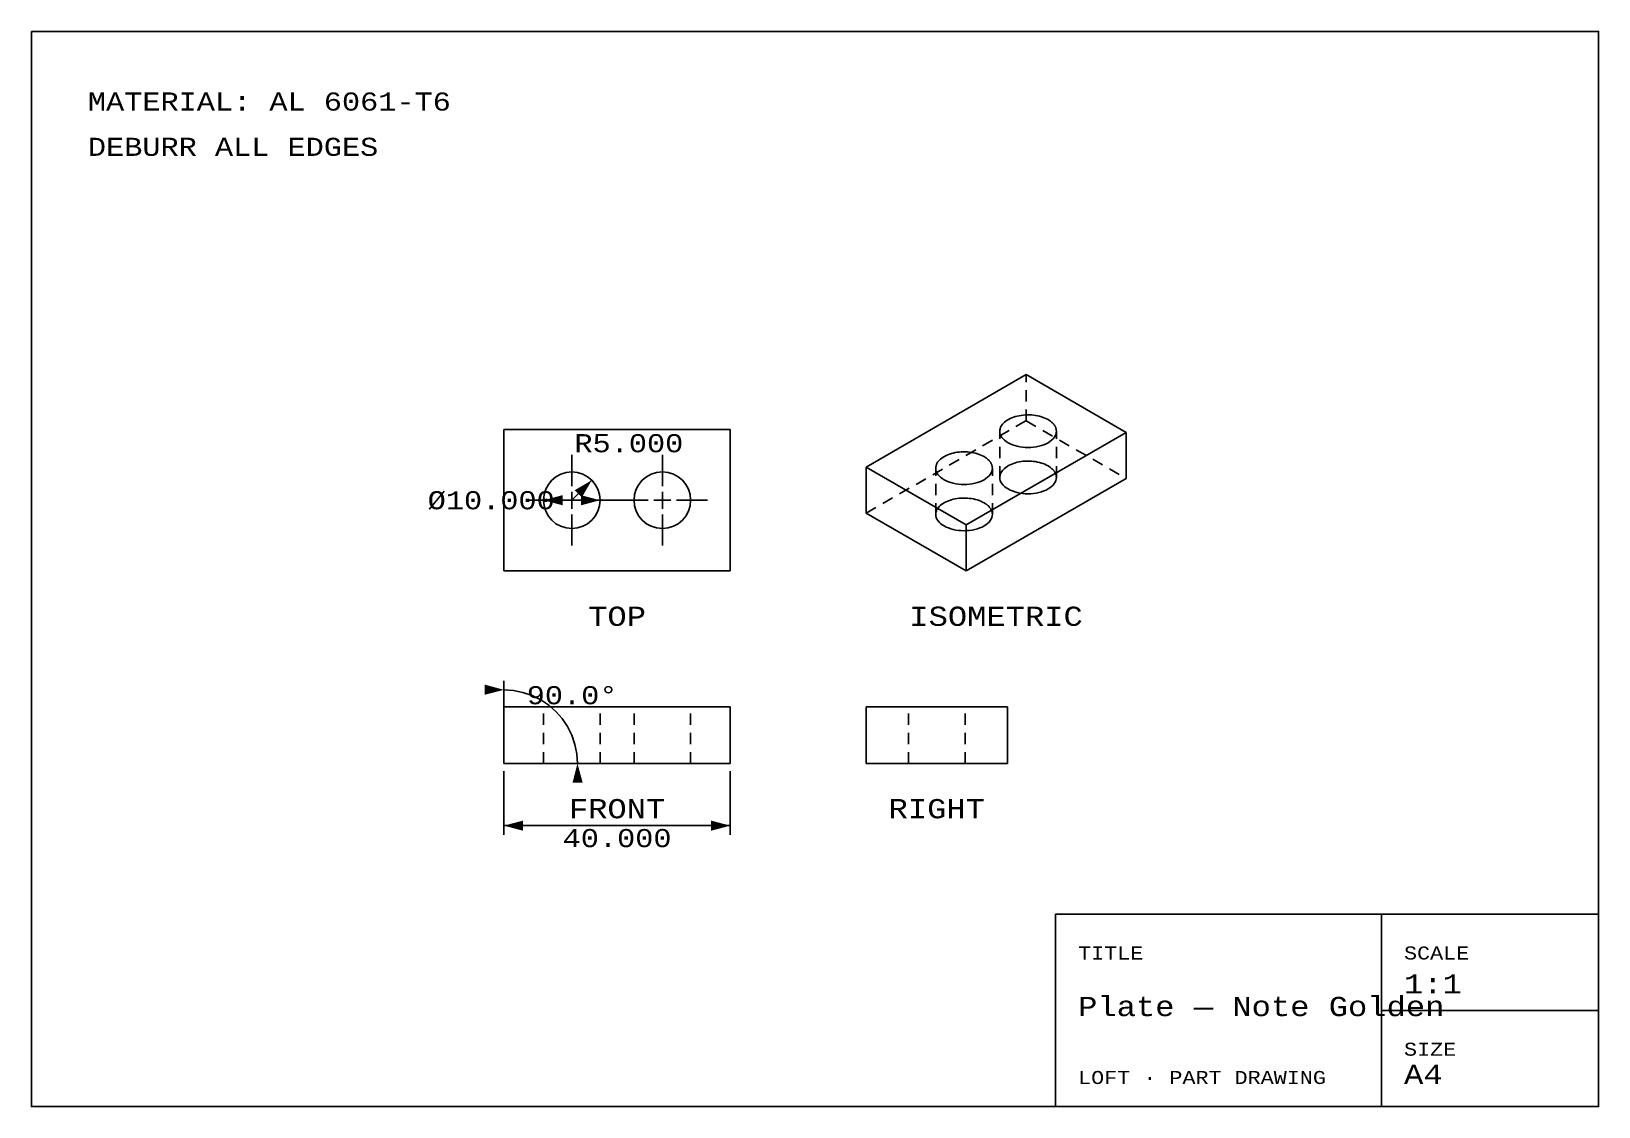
# Model space of a CAD drawing. Header units: millimetres. Extents: x 10 to 287, y 10 to 200.
import ezdxf
from ezdxf.enums import TextEntityAlignment as Align

# ---------------------------------------------------------------- set-up
doc = ezdxf.new("R2010")
doc.units = ezdxf.units.MM
doc.linetypes.add('DASHED', pattern=[3.4, 2, -1.4])
for name, color, linetype in [('CENTER', 3, 'Continuous'), ('DIMENSION', 1, 'Continuous'), ('HIDDEN', 8, 'DASHED'), ('NOTES', 7, 'Continuous'), ('TITLE', 5, 'Continuous'), ('VISIBLE', 7, 'Continuous')]:
    doc.layers.add(name, color=color, linetype=linetype)
doc.styles.add('LOFT_MONO', font='cour.ttf')

msp = doc.modelspace()

# ---------------------------------------------------------------- linework, layer by layer
at = {"layer": 'CENTER'}
for p, q in [((105.5190296114372, 125.14944765528583), (105.5190296114372, 119.64944765528583)), ((121.5190296114372, 125.14944765528583), (121.5190296114372, 119.64944765528583)), ((97.5190296114372, 117.14944765528583), (103.0190296114372, 117.14944765528583)), ((104.0190296114372, 117.14944765528583), (107.0190296114372, 117.14944765528583)), ((105.5190296114372, 118.64944765528583), (105.5190296114372, 115.64944765528583)), ((108.0190296114372, 117.14944765528583), (113.5190296114372, 117.14944765528583)), ((113.5190296114372, 117.14944765528583), (119.0190296114372, 117.14944765528583)), ((120.0190296114372, 117.14944765528583), (123.0190296114372, 117.14944765528583)), ((121.5190296114372, 118.64944765528583), (121.5190296114372, 115.64944765528583)), ((124.0190296114372, 117.14944765528583), (129.5190296114372, 117.14944765528583)), ((105.5190296114372, 114.64944765528583), (105.5190296114372, 109.14944765528583)), ((121.5190296114372, 114.64944765528583), (121.5190296114372, 109.14944765528583))]:
    msp.add_line(p, q, dxfattribs=at)
at = {"layer": 'DIMENSION'}
for p, q in [((105.5190296114372, 117.14944765528583), (109.05456351736994, 120.68498156121856)), ((100.5190296114372, 117.14944765528583), (110.5190296114372, 117.14944765528583)), ((93.5190296114372, 72.04944765528583), (93.5190296114372, 85.24944765528582)), ((95.21587011029789, 83.53823085314536), (93.5190296114372, 83.64944765528583)), ((96.88367719776997, 83.20648339704371), (95.21587011029789, 83.53823085314536)), ((98.49391423218337, 82.65988157793255), (96.88367719776997, 83.20648339704371)), ((100.0190296114372, 81.90777790448354), (98.49391423218337, 82.65988157793255)), ((101.43292818855058, 80.96304107907187), (100.0190296114372, 81.90777790448354)), ((102.71141776686233, 79.84183581071093), (101.43292818855058, 80.96304107907187)), ((103.83262303522326, 78.5633462323992), (102.71141776686233, 79.84183581071093)), ((104.7773598606349, 77.14944765528583), (103.83262303522326, 78.5633462323992)), ((105.52946353408393, 75.62433227603199), (104.7773598606349, 77.14944765528583)), ((106.07606535319509, 74.0140952416186), (105.52946353408393, 75.62433227603199)), ((106.40781280929674, 72.34628815414649), (106.07606535319509, 74.0140952416186)), ((106.5190296114372, 70.64944765528583), (106.40781280929674, 72.34628815414649)), ((94.9190296114372, 70.64944765528583), (108.1190296114372, 70.64944765528583)), ((93.5190296114372, 69.24944765528582), (93.5190296114372, 58.04944765528583)), ((133.5190296114372, 69.24944765528582), (133.5190296114372, 58.04944765528583)), ((93.5190296114372, 59.649447655285826), (133.5190296114372, 59.649447655285826))]:
    msp.add_line(p, q, dxfattribs=at)
for points in [[(109.05456351736994, 120.68498156121856), (106.01400435826778, 118.9172146082522), (107.28679656440357, 117.6444224021164)], [(100.5190296114372, 117.14944765528583), (103.91902961143721, 116.24944765528582), (103.91902961143721, 118.04944765528583)], [(110.5190296114372, 117.14944765528583), (107.1190296114372, 118.04944765528583), (107.1190296114372, 116.24944765528582)], [(93.5190296114372, 83.64944765528583), (90.12620298624476, 84.57612316018775), (90.11206596464508, 82.77617867642712)], [(106.5190296114372, 70.64944765528583), (105.6457606325785, 67.2424840084937), (107.44570511633913, 67.25662103009338)], [(93.5190296114372, 59.649447655285826), (96.9190296114372, 58.74944765528582), (96.9190296114372, 60.54944765528583)], [(133.5190296114372, 59.649447655285826), (130.1190296114372, 60.54944765528583), (130.1190296114372, 58.74944765528582)]]:
    msp.add_solid(points, dxfattribs=at)
at = {"layer": 'HIDDEN'}
for p, q in [((185.8033008588991, 131.18558653543693), (185.8033008588991, 139.35055234471417)), ((157.5190296114372, 114.8556549168824), (185.8033008588991, 131.18558653543693)), ((185.8033008588991, 131.18558653543693), (203.4809703885628, 120.97937927384034)), ((181.15685424949237, 121.18350341907228), (181.15685424949237, 129.34846922834953)), ((191.15685424949237, 121.18350341907228), (191.15685424949237, 129.34846922834953)), ((169.84314575050763, 114.65153077165047), (169.84314575050763, 122.81649658092772)), ((179.84314575050763, 114.65153077165047), (179.84314575050763, 122.81649658092772)), ((100.5190296114372, 70.64944765528583), (100.5190296114372, 80.64944765528583)), ((110.5190296114372, 70.64944765528583), (110.5190296114372, 80.64944765528583)), ((116.5190296114372, 70.64944765528583), (116.5190296114372, 80.64944765528583)), ((126.5190296114372, 70.64944765528583), (126.5190296114372, 80.64944765528583)), ((165.0190296114372, 70.64944765528583), (165.0190296114372, 80.64944765528583)), ((175.0190296114372, 70.64944765528583), (175.0190296114372, 80.64944765528583))]:
    msp.add_line(p, q, dxfattribs=at)
for points in [[(189.6923881554251, 123.2247448713916), (189.42271846426127, 123.3693770758887), (189.13535077195453, 123.5021638416497), (188.83184234892786, 123.62238558568595), (188.51383793362237, 123.72939081595015), (188.18306081951732, 123.82259966182835), (187.84130351645348, 123.90150701650883), (187.49041803686688, 123.96568527419986), (187.13230585957302, 124.01478664736241), (186.76890762548845, 124.04854505140108), (186.40219262112947, 124.06677754659944), (186.0341481068778, 124.0693853294863), (185.66676854784458, 124.05635426826026), (185.30204480569088, 124.02775497937115), (184.94195334997607, 123.98374244484337), (184.5884455474979, 123.9245551724149), (184.24343708766693, 123.85051390304315), (183.90879760121933, 123.762019872782), (183.58634052852628, 123.65955263844877), (183.27781329240315, 123.54366747886436), (182.98488782867415, 123.41499238574913), (182.70915152580704, 123.27422466058142), (182.45209862271759, 123.12212713586042), (182.21512211135934, 122.9595240412507), (181.99950618797965, 122.78729653701032), (181.80641929394884, 122.606377938907), (181.63690778387516, 122.41774866049911), (181.49189025531868, 122.2224309001897), (181.37215257083133, 122.02148310184471), (181.27834359929975, 121.81599421899402), (181.21097169966848, 121.6070778136979), (181.17040196609892, 121.3958660220577), (181.15685424949237, 121.18350341907228)], [(191.15685424949237, 121.18350341907228), (191.1553483429734, 121.254347843542), (191.15083153051825, 121.32514959397949), (191.14330653288584, 121.3958660220577), (191.13277788285336, 121.46645453084462), (191.11925192248594, 121.53687260046203), (191.1027367993163, 121.6070778136979), (191.0832424614371, 121.67702788155691), (191.06078065150854, 121.74668066873379), (191.03536489968502, 121.81599421899402), (191.0070105154651, 121.88492678044673), (190.97573457846957, 121.95343683069447), (190.94155592815343, 122.02148310184471), (190.90449515245757, 122.08902460536812), (190.8645745754075, 122.15602065678854), (190.8218182436661, 122.2224309001897), (190.77625191204882, 122.28821533252425), (190.72790302801002, 122.35333432770997), (190.6768007151096, 122.41774866049911), (190.62297575546995, 122.48141953010624), (190.56646057123416, 122.54430858358027), (190.50728920503593, 122.606377938907), (190.44549729949375, 122.66759020782769), (190.3811220757409, 122.7279085183604), (190.31420231100512, 122.78729653701032), (190.2447783152503, 122.8457184906557), (190.17289190689561, 122.90313918809616), (190.0985863876254, 122.9595240412507), (190.02190651630607, 123.01483908599214), (189.94289848202482, 123.06905100260585), (189.86160987626718, 123.12212713586042), (189.7780896642497, 123.17403551467781), (189.6923881554251, 123.2247448713916)], [(181.15685424949237, 121.18350341907228), (181.1809306161314, 120.90055230729993), (181.25292784747623, 120.62032616941076), (181.37215257083133, 120.34552373629984), (181.53745658693595, 120.0787915056203), (181.7472479277506, 119.82269825456427), (181.99950618797965, 119.57971030113423), (182.2918019826787, 119.35216775215241), (182.62132034355963, 119.14226196675295), (182.98488782867415, 118.95201445239542), (183.37900308439436, 118.78325739664294), (183.7998705653624, 118.63761602219438), (184.24343708766693, 118.51649293510138), (184.70543086322007, 118.42105461690527), (185.18140263941174, 118.35222019078213), (185.66676854784458, 118.31065256988428), (186.15685424949237, 118.29675207312414), (186.64693995114018, 118.31065256988428), (187.13230585957302, 118.35222019078213), (187.6082776357647, 118.42105461690527), (188.07027141131783, 118.51649293510138), (188.51383793362237, 118.63761602219438), (188.93470541459038, 118.78325739664294), (189.3288206703106, 118.95201445239542), (189.6923881554251, 119.14226196675295), (190.02190651630607, 119.35216775215241), (190.31420231100512, 119.57971030113423), (190.56646057123416, 119.82269825456427), (190.77625191204882, 120.0787915056203), (190.94155592815343, 120.34552373629984), (191.06078065150854, 120.62032616941076), (191.13277788285336, 120.90055230729993), (191.15685424949237, 121.18350341907228)], [(178.37867965644037, 116.69277222396978), (178.1090099652765, 116.83740442846688), (177.8216422729698, 116.9701911942279), (177.5181338499431, 117.09041293826414), (177.2001294346376, 117.19741816852836), (176.86935232053256, 117.29062701440654), (176.5275950174687, 117.36953436908702), (176.17670953788212, 117.43371262677805), (175.81859736058826, 117.4828139999406), (175.45519912650371, 117.51657240397927), (175.0884841221447, 117.53480489917762), (174.72043960789307, 117.53741268206448), (174.35306004885982, 117.52438162083845), (173.98833630670612, 117.49578233194934), (173.6282448509913, 117.45176979742156), (173.27473704851317, 117.39258252499309), (172.92972858868217, 117.31854125562135), (172.5950891022346, 117.2300472253602), (172.2726320295415, 117.12757999102696), (171.9641047934184, 117.01169483144255), (171.67117932968938, 116.88301973832732), (171.39544302682228, 116.74225201315961), (171.13839012373282, 116.59015448843861), (170.9014136123746, 116.42755139382889), (170.68579768899488, 116.25532388958851), (170.49271079496407, 116.07440529148519), (170.3231992848904, 115.8857760130773), (170.1781817563339, 115.6904582527679), (170.05844407184657, 115.4895104544229), (169.96463510031498, 115.28402157157221), (169.8972632006837, 115.07510516627609), (169.85669346711416, 114.8638933746359), (169.84314575050763, 114.65153077165047)], [(179.84314575050763, 114.65153077165047), (179.84163984398864, 114.7223751961202), (179.83712303153348, 114.79317694655768), (179.82959803390108, 114.8638933746359), (179.8190693838686, 114.9344818834228), (179.80554342350118, 115.00489995304022), (179.78902830033152, 115.07510516627609), (179.76953396245233, 115.1450552341351), (179.74707215252377, 115.21470802131198), (179.72165640070025, 115.28402157157221), (179.69330201648035, 115.35295413302492), (179.66202607948483, 115.42146418327266), (179.62784742916867, 115.4895104544229), (179.5907866534728, 115.55705195794631), (179.55086607642272, 115.62404800936672), (179.50810974468132, 115.6904582527679), (179.46254341306405, 115.75624268510244), (179.41419452902528, 115.82136168028816), (179.36309221612484, 115.8857760130773), (179.30926725648519, 115.94944688268443), (179.2527520722494, 116.01233593615846), (179.19358070605116, 116.07440529148519), (179.13178880050899, 116.13561756040588), (179.06741357675617, 116.19593587093858), (179.00049381202035, 116.25532388958851), (178.93106981626553, 116.31374584323389), (178.85918340791085, 116.37116654067435), (178.78487788864066, 116.42755139382889), (178.7081980173213, 116.48286643857033), (178.62918998304005, 116.53707835518405), (178.54790137728241, 116.59015448843861), (178.46438116526497, 116.642062867256), (178.37867965644037, 116.69277222396978)], [(169.84314575050763, 114.65153077165047), (169.86722211714664, 114.36857965987812), (169.93921934849146, 114.08835352198895), (170.05844407184657, 113.81355108887803), (170.22374808795118, 113.54681885819849), (170.43353942876584, 113.29072560714246), (170.68579768899488, 113.04773765371242), (170.97809348369393, 112.8201951047306), (171.3076118445749, 112.61028931933114), (171.67117932968938, 112.42004180497361), (172.06529458540962, 112.25128474922113), (172.48616206637763, 112.10564337477257), (172.92972858868217, 111.98452028767957), (173.3917223642353, 111.88908196948346), (173.86769414042698, 111.82024754336032), (174.35306004885982, 111.77867992246247), (174.84314575050763, 111.76477942570233), (175.33323145215542, 111.77867992246247), (175.81859736058826, 111.82024754336032), (176.29456913677993, 111.88908196948346), (176.75656291233307, 111.98452028767957), (177.2001294346376, 112.10564337477257), (177.62099691560562, 112.25128474922113), (178.01511217132585, 112.42004180497361), (178.37867965644037, 112.61028931933114), (178.7081980173213, 112.8201951047306), (179.00049381202035, 113.04773765371242), (179.2527520722494, 113.29072560714246), (179.46254341306405, 113.54681885819849), (179.62784742916867, 113.81355108887803), (179.74707215252377, 114.08835352198895), (179.8190693838686, 114.36857965987812), (179.84314575050763, 114.65153077165047)], [(100.5190296114372, 80.64944765528583), (100.57387480353947, 80.64944765528583), (100.62871999564173, 80.64944765528583), (100.75995105721465, 80.64944765528583), (100.92173646657585, 80.64944765528583), (101.12587657076985, 80.64944765528583), (101.38648960140758, 80.64944765528583), (101.65935397428746, 80.64944765528583), (102.00572640062029, 80.64944765528583), (102.35209882695312, 80.64944765528583), (102.75709196978325, 80.64944765528583), (103.17185523202956, 80.64944765528583), (103.61381442230096, 80.64944765528583), (104.07617055859119, 80.64944765528583), (104.54550052537833, 80.64944765528583), (105.03226506840777, 80.64944765528583), (105.5190296114372, 80.64944765528583), (106.00579415446664, 80.64944765528583), (106.49255869749608, 80.64944765528583), (106.96188866428322, 80.64944765528583), (107.42424480057345, 80.64944765528583), (107.86620399084485, 80.64944765528583), (108.28096725309116, 80.64944765528583), (108.68596039592127, 80.64944765528583), (109.03233282225412, 80.64944765528583), (109.37870524858695, 80.64944765528583), (109.65156962146683, 80.64944765528583), (109.91218265210456, 80.64944765528583), (110.11632275629856, 80.64944765528583), (110.27810816565975, 80.64944765528583), (110.40933922723268, 80.64944765528583), (110.46418441933494, 80.64944765528583), (110.5190296114372, 80.64944765528583)], [(110.5190296114372, 80.64944765528583), (110.46418441933494, 80.64944765528583), (110.40933922723268, 80.64944765528583), (110.27810816565975, 80.64944765528583), (110.11632275629856, 80.64944765528583), (109.91218265210456, 80.64944765528583), (109.65156962146683, 80.64944765528583), (109.37870524858695, 80.64944765528583), (109.03233282225412, 80.64944765528583), (108.68596039592128, 80.64944765528583), (108.28096725309116, 80.64944765528583), (107.86620399084485, 80.64944765528583), (107.42424480057343, 80.64944765528583), (106.96188866428322, 80.64944765528583), (106.49255869749608, 80.64944765528583), (106.00579415446664, 80.64944765528583), (105.5190296114372, 80.64944765528583), (105.03226506840777, 80.64944765528583), (104.54550052537833, 80.64944765528583), (104.07617055859119, 80.64944765528583), (103.61381442230098, 80.64944765528583), (103.17185523202956, 80.64944765528583), (102.75709196978325, 80.64944765528583), (102.35209882695314, 80.64944765528583), (102.00572640062029, 80.64944765528583), (101.65935397428746, 80.64944765528583), (101.38648960140758, 80.64944765528583), (101.12587657076985, 80.64944765528583), (100.92173646657585, 80.64944765528583), (100.75995105721465, 80.64944765528583), (100.62871999564173, 80.64944765528583), (100.57387480353947, 80.64944765528583), (100.5190296114372, 80.64944765528583)], [(116.5190296114372, 80.64944765528583), (116.57387480353947, 80.64944765528583), (116.62871999564173, 80.64944765528583), (116.75995105721466, 80.64944765528583), (116.92173646657585, 80.64944765528583), (117.12587657076985, 80.64944765528583), (117.38648960140758, 80.64944765528583), (117.65935397428746, 80.64944765528583), (118.00572640062029, 80.64944765528583), (118.35209882695312, 80.64944765528583), (118.75709196978325, 80.64944765528583), (119.17185523202956, 80.64944765528583), (119.61381442230096, 80.64944765528583), (120.07617055859119, 80.64944765528583), (120.54550052537833, 80.64944765528583), (121.03226506840777, 80.64944765528583), (121.5190296114372, 80.64944765528583), (122.00579415446664, 80.64944765528583), (122.49255869749608, 80.64944765528583), (122.96188866428322, 80.64944765528583), (123.42424480057345, 80.64944765528583), (123.86620399084485, 80.64944765528583), (124.28096725309116, 80.64944765528583), (124.68596039592127, 80.64944765528583), (125.03233282225412, 80.64944765528583), (125.37870524858695, 80.64944765528583), (125.65156962146683, 80.64944765528583), (125.91218265210456, 80.64944765528583), (126.11632275629856, 80.64944765528583), (126.27810816565975, 80.64944765528583), (126.40933922723268, 80.64944765528583), (126.46418441933494, 80.64944765528583), (126.5190296114372, 80.64944765528583)], [(126.5190296114372, 80.64944765528583), (126.46418441933494, 80.64944765528583), (126.40933922723268, 80.64944765528583), (126.27810816565975, 80.64944765528583), (126.11632275629856, 80.64944765528583), (125.91218265210456, 80.64944765528583), (125.65156962146683, 80.64944765528583), (125.37870524858695, 80.64944765528583), (125.03233282225412, 80.64944765528583), (124.68596039592128, 80.64944765528583), (124.28096725309118, 80.64944765528583), (123.86620399084485, 80.64944765528583), (123.42424480057343, 80.64944765528583), (122.96188866428322, 80.64944765528583), (122.49255869749608, 80.64944765528583), (122.00579415446664, 80.64944765528583), (121.5190296114372, 80.64944765528583), (121.03226506840777, 80.64944765528583), (120.54550052537833, 80.64944765528583), (120.07617055859119, 80.64944765528583), (119.61381442230098, 80.64944765528583), (119.17185523202956, 80.64944765528583), (118.75709196978323, 80.64944765528583), (118.35209882695312, 80.64944765528583), (118.00572640062029, 80.64944765528583), (117.65935397428746, 80.64944765528583), (117.38648960140758, 80.64944765528583), (117.12587657076985, 80.64944765528583), (116.92173646657585, 80.64944765528583), (116.75995105721466, 80.64944765528583), (116.62871999564173, 80.64944765528583), (116.57387480353947, 80.64944765528583), (116.5190296114372, 80.64944765528583)], [(165.0190296114372, 80.64944765528583), (165.03278415229573, 80.64944765528583), (165.04653869315425, 80.64944765528583), (165.07981902714508, 80.64944765528583), (165.12090967838878, 80.64944765528583), (165.17349434603443, 80.64944765528583), (165.24140436888263, 80.64944765528583), (165.3130237293972, 80.64944765528583), (165.40689911591022, 80.64944765528583), (165.50077450242324, 80.64944765528583), (165.6158940256891, 80.64944765528583), (165.73455423841378, 80.64944765528583), (165.8665245112461, 80.64944765528583), (166.00847732915915, 80.64944765528583), (166.15657513739797, 80.64944765528583), (166.32003542145122, 80.64944765528583), (166.48349570550445, 80.64944765528583), (166.66640784778406, 80.64944765528583), (166.84931999006363, 80.64944765528583), (167.04448329799257, 80.64944765528583), (167.24454707218126, 80.64944765528583), (167.4508832951709, 80.64944765528583), (167.66558278322856, 80.64944765528583), (167.88198737746265, 80.64944765528583), (168.10862260875538, 80.64944765528583), (168.33525784004811, 80.64944765528583), (168.5696807916592, 80.64944765528583), (168.8054016966567, 80.64944765528583), (169.04462051397186, 80.64944765528583), (169.28646276552533, 80.64944765528583), (169.52918502848522, 80.64944765528583), (169.77410731996122, 80.64944765528583), (170.0190296114372, 80.64944765528583)], [(175.0190296114372, 80.64944765528583), (174.9641844193349, 80.64944765528583), (174.90933922723266, 80.64944765528583), (174.77810816565975, 80.64944765528583), (174.61632275629853, 80.64944765528583), (174.41218265210455, 80.64944765528583), (174.15156962146682, 80.64944765528583), (173.87870524858693, 80.64944765528583), (173.5323328222541, 80.64944765528583), (173.18596039592126, 80.64944765528583), (172.78096725309115, 80.64944765528583), (172.36620399084484, 80.64944765528583), (171.92424480057343, 80.64944765528583), (171.4618886642832, 80.64944765528583), (170.99255869749607, 80.64944765528583), (170.50579415446663, 80.64944765528583), (170.0190296114372, 80.64944765528583), (169.53226506840775, 80.64944765528583), (169.04550052537832, 80.64944765528583), (168.57617055859117, 80.64944765528583), (168.11381442230095, 80.64944765528583), (167.67185523202954, 80.64944765528583), (167.25709196978323, 80.64944765528583), (166.85209882695312, 80.64944765528583), (166.5057264006203, 80.64944765528583), (166.15935397428746, 80.64944765528583), (165.88648960140756, 80.64944765528583), (165.62587657076983, 80.64944765528583), (165.42173646657585, 80.64944765528583), (165.25995105721464, 80.64944765528583), (165.12871999564172, 80.64944765528583), (165.07387480353944, 80.64944765528583), (165.0190296114372, 80.64944765528583)], [(170.0190296114372, 80.64944765528583), (170.26395190291316, 80.64944765528583), (170.50887419438916, 80.64944765528583), (170.75159645734905, 80.64944765528583), (170.99343870890252, 80.64944765528583), (171.23265752621768, 80.64944765528583), (171.46837843121517, 80.64944765528583), (171.70280138282627, 80.64944765528583), (171.929436614119, 80.64944765528583), (172.15607184541173, 80.64944765528583), (172.37247643964582, 80.64944765528583), (172.58717592770347, 80.64944765528583), (172.79351215069312, 80.64944765528583), (172.9935759248818, 80.64944765528583), (173.18873923281075, 80.64944765528583), (173.37165137509032, 80.64944765528583), (173.55456351736993, 80.64944765528583), (173.71802380142316, 80.64944765528583), (173.88148408547642, 80.64944765528583), (174.02958189371523, 80.64944765528583), (174.17153471162828, 80.64944765528583), (174.3035049844606, 80.64944765528583), (174.42216519718528, 80.64944765528583), (174.53728472045114, 80.64944765528583), (174.63116010696416, 80.64944765528583), (174.72503549347718, 80.64944765528583), (174.79665485399175, 80.64944765528583), (174.86456487683995, 80.64944765528583), (174.9171495444856, 80.64944765528583), (174.9582401957293, 80.64944765528583), (174.99152052972013, 80.64944765528583), (175.00527507057865, 80.64944765528583), (175.0190296114372, 80.64944765528583)], [(100.5190296114372, 70.64944765528583), (100.57387480353947, 70.64944765528583), (100.62871999564173, 70.64944765528583), (100.75995105721465, 70.64944765528583), (100.92173646657585, 70.64944765528583), (101.12587657076985, 70.64944765528583), (101.38648960140758, 70.64944765528583), (101.65935397428746, 70.64944765528583), (102.00572640062029, 70.64944765528583), (102.35209882695312, 70.64944765528583), (102.75709196978325, 70.64944765528583), (103.17185523202956, 70.64944765528583), (103.61381442230096, 70.64944765528583), (104.07617055859119, 70.64944765528583), (104.54550052537833, 70.64944765528583), (105.03226506840777, 70.64944765528583), (105.5190296114372, 70.64944765528583), (106.00579415446664, 70.64944765528583), (106.49255869749608, 70.64944765528583), (106.96188866428322, 70.64944765528583), (107.42424480057345, 70.64944765528583), (107.86620399084485, 70.64944765528583), (108.28096725309116, 70.64944765528583), (108.68596039592127, 70.64944765528583), (109.03233282225412, 70.64944765528583), (109.37870524858695, 70.64944765528583), (109.65156962146683, 70.64944765528583), (109.91218265210456, 70.64944765528583), (110.11632275629856, 70.64944765528583), (110.27810816565975, 70.64944765528583), (110.40933922723268, 70.64944765528583), (110.46418441933494, 70.64944765528583), (110.5190296114372, 70.64944765528583)], [(110.5190296114372, 70.64944765528583), (110.46418441933494, 70.64944765528583), (110.40933922723268, 70.64944765528583), (110.27810816565975, 70.64944765528583), (110.11632275629856, 70.64944765528583), (109.91218265210456, 70.64944765528583), (109.65156962146683, 70.64944765528583), (109.37870524858695, 70.64944765528583), (109.03233282225412, 70.64944765528583), (108.68596039592128, 70.64944765528583), (108.28096725309116, 70.64944765528583), (107.86620399084485, 70.64944765528583), (107.42424480057343, 70.64944765528583), (106.96188866428322, 70.64944765528583), (106.49255869749608, 70.64944765528583), (106.00579415446664, 70.64944765528583), (105.5190296114372, 70.64944765528583), (105.03226506840777, 70.64944765528583), (104.54550052537833, 70.64944765528583), (104.07617055859119, 70.64944765528583), (103.61381442230098, 70.64944765528583), (103.17185523202956, 70.64944765528583), (102.75709196978325, 70.64944765528583), (102.35209882695314, 70.64944765528583), (102.00572640062029, 70.64944765528583), (101.65935397428746, 70.64944765528583), (101.38648960140758, 70.64944765528583), (101.12587657076985, 70.64944765528583), (100.92173646657585, 70.64944765528583), (100.75995105721465, 70.64944765528583), (100.62871999564173, 70.64944765528583), (100.57387480353947, 70.64944765528583), (100.5190296114372, 70.64944765528583)], [(116.5190296114372, 70.64944765528583), (116.57387480353947, 70.64944765528583), (116.62871999564173, 70.64944765528583), (116.75995105721466, 70.64944765528583), (116.92173646657585, 70.64944765528583), (117.12587657076985, 70.64944765528583), (117.38648960140758, 70.64944765528583), (117.65935397428746, 70.64944765528583), (118.00572640062029, 70.64944765528583), (118.35209882695312, 70.64944765528583), (118.75709196978325, 70.64944765528583), (119.17185523202956, 70.64944765528583), (119.61381442230096, 70.64944765528583), (120.07617055859119, 70.64944765528583), (120.54550052537833, 70.64944765528583), (121.03226506840777, 70.64944765528583), (121.5190296114372, 70.64944765528583), (122.00579415446664, 70.64944765528583), (122.49255869749608, 70.64944765528583), (122.96188866428322, 70.64944765528583), (123.42424480057345, 70.64944765528583), (123.86620399084485, 70.64944765528583), (124.28096725309116, 70.64944765528583), (124.68596039592127, 70.64944765528583), (125.03233282225412, 70.64944765528583), (125.37870524858695, 70.64944765528583), (125.65156962146683, 70.64944765528583), (125.91218265210456, 70.64944765528583), (126.11632275629856, 70.64944765528583), (126.27810816565975, 70.64944765528583), (126.40933922723268, 70.64944765528583), (126.46418441933494, 70.64944765528583), (126.5190296114372, 70.64944765528583)], [(126.5190296114372, 70.64944765528583), (126.46418441933494, 70.64944765528583), (126.40933922723268, 70.64944765528583), (126.27810816565975, 70.64944765528583), (126.11632275629856, 70.64944765528583), (125.91218265210456, 70.64944765528583), (125.65156962146683, 70.64944765528583), (125.37870524858695, 70.64944765528583), (125.03233282225412, 70.64944765528583), (124.68596039592128, 70.64944765528583), (124.28096725309118, 70.64944765528583), (123.86620399084485, 70.64944765528583), (123.42424480057343, 70.64944765528583), (122.96188866428322, 70.64944765528583), (122.49255869749608, 70.64944765528583), (122.00579415446664, 70.64944765528583), (121.5190296114372, 70.64944765528583), (121.03226506840777, 70.64944765528583), (120.54550052537833, 70.64944765528583), (120.07617055859119, 70.64944765528583), (119.61381442230098, 70.64944765528583), (119.17185523202956, 70.64944765528583), (118.75709196978323, 70.64944765528583), (118.35209882695312, 70.64944765528583), (118.00572640062029, 70.64944765528583), (117.65935397428746, 70.64944765528583), (117.38648960140758, 70.64944765528583), (117.12587657076985, 70.64944765528583), (116.92173646657585, 70.64944765528583), (116.75995105721466, 70.64944765528583), (116.62871999564173, 70.64944765528583), (116.57387480353947, 70.64944765528583), (116.5190296114372, 70.64944765528583)], [(165.0190296114372, 70.64944765528583), (165.03278415229573, 70.64944765528583), (165.04653869315425, 70.64944765528583), (165.07981902714508, 70.64944765528583), (165.12090967838878, 70.64944765528583), (165.17349434603443, 70.64944765528583), (165.24140436888263, 70.64944765528583), (165.3130237293972, 70.64944765528583), (165.40689911591022, 70.64944765528583), (165.50077450242324, 70.64944765528583), (165.6158940256891, 70.64944765528583), (165.73455423841378, 70.64944765528583), (165.8665245112461, 70.64944765528583), (166.00847732915915, 70.64944765528583), (166.15657513739797, 70.64944765528583), (166.32003542145122, 70.64944765528583), (166.48349570550445, 70.64944765528583), (166.66640784778406, 70.64944765528583), (166.84931999006363, 70.64944765528583), (167.04448329799257, 70.64944765528583), (167.24454707218126, 70.64944765528583), (167.4508832951709, 70.64944765528583), (167.66558278322856, 70.64944765528583), (167.88198737746265, 70.64944765528583), (168.10862260875538, 70.64944765528583), (168.33525784004811, 70.64944765528583), (168.5696807916592, 70.64944765528583), (168.8054016966567, 70.64944765528583), (169.04462051397186, 70.64944765528583), (169.28646276552533, 70.64944765528583), (169.52918502848522, 70.64944765528583), (169.77410731996122, 70.64944765528583), (170.0190296114372, 70.64944765528583)], [(175.0190296114372, 70.64944765528583), (174.9641844193349, 70.64944765528583), (174.90933922723266, 70.64944765528583), (174.77810816565975, 70.64944765528583), (174.61632275629853, 70.64944765528583), (174.41218265210455, 70.64944765528583), (174.15156962146682, 70.64944765528583), (173.87870524858693, 70.64944765528583), (173.5323328222541, 70.64944765528583), (173.18596039592126, 70.64944765528583), (172.78096725309115, 70.64944765528583), (172.36620399084484, 70.64944765528583), (171.92424480057343, 70.64944765528583), (171.4618886642832, 70.64944765528583), (170.99255869749607, 70.64944765528583), (170.50579415446663, 70.64944765528583), (170.0190296114372, 70.64944765528583), (169.53226506840775, 70.64944765528583), (169.04550052537832, 70.64944765528583), (168.57617055859117, 70.64944765528583), (168.11381442230095, 70.64944765528583), (167.67185523202954, 70.64944765528583), (167.25709196978323, 70.64944765528583), (166.85209882695312, 70.64944765528583), (166.5057264006203, 70.64944765528583), (166.15935397428746, 70.64944765528583), (165.88648960140756, 70.64944765528583), (165.62587657076983, 70.64944765528583), (165.42173646657585, 70.64944765528583), (165.25995105721464, 70.64944765528583), (165.12871999564172, 70.64944765528583), (165.07387480353944, 70.64944765528583), (165.0190296114372, 70.64944765528583)], [(170.0190296114372, 70.64944765528583), (170.26395190291316, 70.64944765528583), (170.50887419438916, 70.64944765528583), (170.75159645734905, 70.64944765528583), (170.99343870890252, 70.64944765528583), (171.23265752621768, 70.64944765528583), (171.46837843121517, 70.64944765528583), (171.70280138282627, 70.64944765528583), (171.929436614119, 70.64944765528583), (172.15607184541173, 70.64944765528583), (172.37247643964582, 70.64944765528583), (172.58717592770347, 70.64944765528583), (172.79351215069312, 70.64944765528583), (172.9935759248818, 70.64944765528583), (173.18873923281075, 70.64944765528583), (173.37165137509032, 70.64944765528583), (173.55456351736993, 70.64944765528583), (173.71802380142316, 70.64944765528583), (173.88148408547642, 70.64944765528583), (174.02958189371523, 70.64944765528583), (174.17153471162828, 70.64944765528583), (174.3035049844606, 70.64944765528583), (174.42216519718528, 70.64944765528583), (174.53728472045114, 70.64944765528583), (174.63116010696416, 70.64944765528583), (174.72503549347718, 70.64944765528583), (174.79665485399175, 70.64944765528583), (174.86456487683995, 70.64944765528583), (174.9171495444856, 70.64944765528583), (174.9582401957293, 70.64944765528583), (174.99152052972013, 70.64944765528583), (175.00527507057865, 70.64944765528583), (175.0190296114372, 70.64944765528583)]]:
    msp.add_lwpolyline(points, dxfattribs=at)
at = {"layer": 'TITLE'}
for p, q in [((248.6, 44), (248.6, 10)), ((248.6, 27), (287, 27))]:
    msp.add_line(p, q, dxfattribs=at)
for points in [[(10, 200), (287, 200), (287, 10), (10, 10)], [(191, 44), (287, 44), (287, 10), (191, 10)]]:
    msp.add_lwpolyline(points, close=True, dxfattribs=at)
at = {"layer": 'VISIBLE'}
for p, q in [((157.5190296114372, 123.02062072615965), (185.8033008588991, 139.35055234471417)), ((185.8033008588991, 139.35055234471417), (203.4809703885628, 129.1443450831176)), ((93.5190296114372, 104.64944765528583), (93.5190296114372, 129.64944765528583)), ((93.5190296114372, 129.64944765528583), (133.5190296114372, 129.64944765528583)), ((133.5190296114372, 104.64944765528583), (133.5190296114372, 129.64944765528583)), ((175.1966991411009, 112.81441346456307), (203.4809703885628, 129.1443450831176)), ((203.4809703885628, 120.97937927384034), (203.4809703885628, 129.1443450831176)), ((157.5190296114372, 114.8556549168824), (157.5190296114372, 123.02062072615965)), ((157.5190296114372, 123.02062072615965), (175.1966991411009, 112.81441346456307)), ((175.1966991411009, 104.64944765528583), (203.4809703885628, 120.97937927384035)), ((157.5190296114372, 114.8556549168824), (175.1966991411009, 104.64944765528583)), ((175.1966991411009, 104.64944765528583), (175.1966991411009, 112.81441346456307)), ((93.5190296114372, 104.64944765528583), (133.5190296114372, 104.64944765528583)), ((93.5190296114372, 70.64944765528583), (93.5190296114372, 80.64944765528583)), ((93.5190296114372, 80.64944765528583), (133.5190296114372, 80.64944765528583)), ((133.5190296114372, 70.64944765528583), (133.5190296114372, 80.64944765528583)), ((157.5190296114372, 70.64944765528583), (157.5190296114372, 80.64944765528583)), ((157.5190296114372, 80.64944765528583), (182.5190296114372, 80.64944765528583)), ((182.5190296114372, 70.64944765528583), (182.5190296114372, 80.64944765528583)), ((93.5190296114372, 70.64944765528583), (133.5190296114372, 70.64944765528583)), ((157.5190296114372, 70.64944765528583), (182.5190296114372, 70.64944765528583))]:
    msp.add_line(p, q, dxfattribs=at)
for points in [[(189.6923881554251, 131.38971068066886), (189.42271846426127, 131.53434288516596), (189.13535077195453, 131.66712965092697), (188.83184234892786, 131.7873513949632), (188.51383793362237, 131.89435662522743), (188.18306081951732, 131.9875654711056), (187.84130351645348, 132.0664728257861), (187.49041803686688, 132.13065108347712), (187.13230585957302, 132.17975245663968), (186.76890762548845, 132.21351086067833), (186.40219262112947, 132.2317433558767), (186.0341481068778, 132.23435113876354), (185.66676854784458, 132.2213200775375), (185.30204480569088, 132.19272078864842), (184.94195334997607, 132.14870825412063), (184.5884455474979, 132.08952098169215), (184.24343708766693, 132.01547971232043), (183.90879760121933, 131.92698568205927), (183.58634052852628, 131.82451844772604), (183.27781329240315, 131.7086332881416), (182.98488782867415, 131.5799581950264), (182.70915152580704, 131.4391904698587), (182.45209862271759, 131.2870929451377), (182.21512211135934, 131.12448985052797), (181.99950618797965, 130.9522623462876), (181.80641929394884, 130.77134374818428), (181.63690778387516, 130.58271446977636), (181.49189025531868, 130.38739670946697), (181.37215257083133, 130.18644891112197), (181.27834359929975, 129.98096002827128), (181.21097169966848, 129.77204362297516), (181.17040196609892, 129.56083183133495), (181.15685424949237, 129.34846922834953)], [(191.15685424949237, 129.34846922834953), (191.1553483429734, 129.41931365281926), (191.15083153051825, 129.49011540325677), (191.14330653288584, 129.56083183133495), (191.13277788285336, 129.63142034012188), (191.11925192248594, 129.7018384097393), (191.1027367993163, 129.77204362297516), (191.0832424614371, 129.84199369083416), (191.06078065150854, 129.91164647801105), (191.03536489968502, 129.98096002827128), (191.0070105154651, 130.049892589724), (190.97573457846957, 130.11840263997175), (190.94155592815343, 130.18644891112197), (190.90449515245757, 130.2539904146454), (190.8645745754075, 130.3209864660658), (190.8218182436661, 130.38739670946697), (190.77625191204882, 130.4531811418015), (190.72790302801002, 130.51830013698722), (190.6768007151096, 130.58271446977636), (190.62297575546995, 130.6463853393835), (190.56646057123416, 130.70927439285754), (190.50728920503593, 130.77134374818428), (190.44549729949375, 130.83255601710493), (190.3811220757409, 130.89287432763766), (190.31420231100512, 130.9522623462876), (190.2447783152503, 131.01068429993296), (190.17289190689561, 131.06810499737344), (190.0985863876254, 131.12448985052797), (190.02190651630607, 131.1798048952694), (189.94289848202482, 131.23401681188312), (189.86160987626718, 131.2870929451377), (189.7780896642497, 131.33900132395507), (189.6923881554251, 131.38971068066886)], [(181.15685424949237, 129.34846922834953), (181.1809306161314, 129.0655181165772), (181.25292784747623, 128.785291978688), (181.37215257083133, 128.51048954557712), (181.53745658693595, 128.24375731489755), (181.7472479277506, 127.98766406384154), (181.99950618797965, 127.74467611041149), (182.2918019826787, 127.51713356142969), (182.62132034355963, 127.30722777603022), (182.98488782867415, 127.11698026167268), (183.37900308439436, 126.94822320592019), (183.7998705653624, 126.80258183147166), (184.24343708766693, 126.68145874437866), (184.70543086322007, 126.58602042618253), (185.18140263941174, 126.5171860000594), (185.66676854784458, 126.47561837916155), (186.15685424949237, 126.46171788240142), (186.64693995114018, 126.47561837916155), (187.13230585957302, 126.5171860000594), (187.6082776357647, 126.58602042618253), (188.07027141131783, 126.68145874437866), (188.51383793362237, 126.80258183147164), (188.93470541459038, 126.94822320592019), (189.3288206703106, 127.11698026167268), (189.6923881554251, 127.30722777603022), (190.02190651630607, 127.51713356142969), (190.31420231100512, 127.74467611041149), (190.56646057123416, 127.98766406384154), (190.77625191204882, 128.24375731489755), (190.94155592815343, 128.51048954557712), (191.06078065150854, 128.785291978688), (191.13277788285336, 129.0655181165772), (191.15685424949237, 129.34846922834953)], [(178.37867965644037, 124.85773803324705), (178.1090099652765, 125.00237023774415), (177.8216422729698, 125.13515700350516), (177.5181338499431, 125.25537874754139), (177.2001294346376, 125.36238397780562), (176.86935232053256, 125.4555928236838), (176.5275950174687, 125.53450017836428), (176.17670953788212, 125.59867843605531), (175.81859736058826, 125.64777980921787), (175.45519912650371, 125.68153821325652), (175.0884841221447, 125.69977070845488), (174.72043960789307, 125.70237849134175), (174.35306004885982, 125.6893474301157), (173.98833630670612, 125.6607481412266), (173.6282448509913, 125.61673560669882), (173.27473704851317, 125.55754833427035), (172.92972858868217, 125.48350706489862), (172.5950891022346, 125.39501303463746), (172.2726320295415, 125.29254580030423), (171.9641047934184, 125.1766606407198), (171.67117932968938, 125.04798554760458), (171.39544302682228, 124.90721782243688), (171.13839012373282, 124.75512029771588), (170.9014136123746, 124.59251720310615), (170.68579768899488, 124.42028969886579), (170.49271079496407, 124.23937110076245), (170.3231992848904, 124.05074182235457), (170.1781817563339, 123.85542406204516), (170.05844407184657, 123.65447626370016), (169.96463510031498, 123.44898738084947), (169.8972632006837, 123.24007097555335), (169.85669346711416, 123.02885918391316), (169.84314575050763, 122.81649658092772)], [(179.84314575050763, 122.81649658092772), (179.84163984398864, 122.88734100539746), (179.83712303153348, 122.95814275583494), (179.82959803390108, 123.02885918391316), (179.8190693838686, 123.09944769270007), (179.80554342350118, 123.16986576231749), (179.78902830033152, 123.24007097555335), (179.76953396245233, 123.31002104341236), (179.74707215252377, 123.37967383058924), (179.72165640070025, 123.44898738084947), (179.69330201648035, 123.5179199423022), (179.66202607948483, 123.58642999254992), (179.62784742916867, 123.65447626370016), (179.5907866534728, 123.72201776722358), (179.55086607642272, 123.78901381864398), (179.50810974468132, 123.85542406204516), (179.46254341306405, 123.9212084943797), (179.41419452902528, 123.98632748956541), (179.36309221612484, 124.05074182235457), (179.30926725648519, 124.11441269196169), (179.2527520722494, 124.17730174543573), (179.19358070605116, 124.23937110076245), (179.13178880050899, 124.30058336968314), (179.06741357675617, 124.36090168021585), (179.00049381202035, 124.42028969886579), (178.93106981626553, 124.47871165251115), (178.85918340791085, 124.53613234995163), (178.78487788864066, 124.59251720310615), (178.7081980173213, 124.64783224784759), (178.62918998304005, 124.70204416446131), (178.54790137728241, 124.75512029771588), (178.46438116526497, 124.80702867653326), (178.37867965644037, 124.85773803324705)], [(169.84314575050763, 122.81649658092772), (169.86722211714664, 122.53354546915538), (169.93921934849146, 122.25331933126621), (170.05844407184657, 121.97851689815529), (170.22374808795118, 121.71178466747575), (170.43353942876584, 121.45569141641973), (170.68579768899488, 121.21270346298968), (170.97809348369393, 120.98516091400788), (171.3076118445749, 120.7752551286084), (171.67117932968938, 120.58500761425087), (172.06529458540962, 120.41625055849839), (172.48616206637763, 120.27060918404983), (172.92972858868217, 120.14948609695685), (173.3917223642353, 120.05404777876072), (173.86769414042698, 119.98521335263759), (174.35306004885982, 119.94364573173974), (174.84314575050763, 119.92974523497959), (175.33323145215542, 119.94364573173974), (175.81859736058826, 119.98521335263759), (176.29456913677993, 120.05404777876072), (176.75656291233307, 120.14948609695685), (177.2001294346376, 120.27060918404983), (177.62099691560562, 120.41625055849838), (178.01511217132585, 120.58500761425087), (178.37867965644037, 120.7752551286084), (178.7081980173213, 120.98516091400788), (179.00049381202035, 121.21270346298968), (179.2527520722494, 121.45569141641973), (179.46254341306405, 121.71178466747575), (179.62784742916867, 121.97851689815529), (179.74707215252377, 122.25331933126621), (179.8190693838686, 122.53354546915538), (179.84314575050763, 122.81649658092772)]]:
    msp.add_lwpolyline(points, dxfattribs=at)
for centre in [(105.5190296114372, 117.14944765528583), (121.5190296114372, 117.14944765528583)]:
    msp.add_circle(centre, 5, dxfattribs=at)

# ---------------------------------------------------------------- texts
at = {"layer": 'DIMENSION', "style": 'LOFT_MONO'}
for s, p in [('R5.000', (115.59671545690787, 127.22713350075651)), ('Ø10.000', (91.2750296114372, 117.14944765528583)), ('90.0°', (105.56812916285597, 82.69854720670459)), ('40.000', (113.5190296114372, 57.44944765528584))]:
    msp.add_text(s, height=3.2, dxfattribs=at).set_placement(p, align=Align.MIDDLE_CENTER)
at = {"layer": 'NOTES', "style": 'LOFT_MONO'}
for s, p in [('MATERIAL: AL 6061-T6', (20, 186)), ('DEBURR ALL EDGES', (20, 178))]:
    msp.add_text(s, height=3.2, dxfattribs=at).set_placement(p)
at = {"layer": 'TITLE', "style": 'LOFT_MONO'}
for s, p in [('TOP', (113.5190296114372, 96.64944765528583)), ('ISOMETRIC', (180.5, 96.64944765528583)), ('FRONT', (113.5190296114372, 62.649447655285826)), ('RIGHT', (170.0190296114372, 62.649447655285826))]:
    msp.add_text(s, height=3.4, dxfattribs=at).set_placement(p, align=Align.MIDDLE_CENTER)
for s, height, p in [('TITLE', 2.3, (195, 36)), ('SCALE', 2.3, (252.6, 36)), ('1:1', 3.4, (252.6, 30)), ('Plate — Note Golden', 3.4, (195, 26)), ('SIZE', 2.3, (252.6, 19)), ('A4', 3.4, (252.6, 14)), ('LOFT · PART DRAWING', 2.3, (195, 14))]:
    msp.add_text(s, height=height, dxfattribs=at).set_placement(p)

doc.saveas('drawing.dxf')
